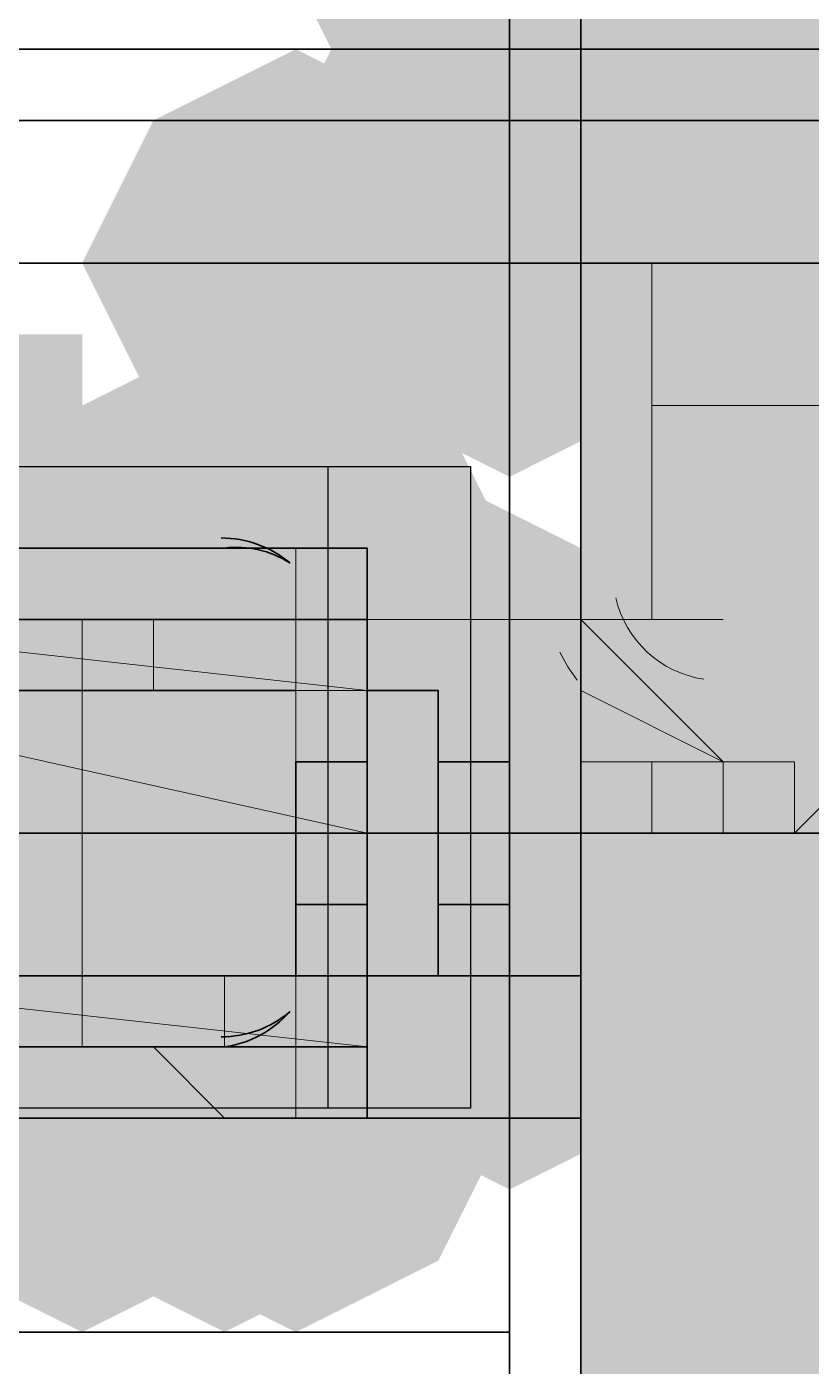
# Model space of a CAD drawing. Header units: millimetres. Extents: x 2315 to 4619, y 1334 to 1897.
# Drawn here: x 3799.025 to 3799.697, y 1525.358 to 1526.506 of the extents above; entities that cross this region are included whole.
import ezdxf

# ---------------------------------------------------------------- set-up
doc = ezdxf.new("R2010")
doc.units = ezdxf.units.MM
for name, color, linetype in [('PDF_3中心线层', 1, 'Continuous'), ('PDF_5剖面线层', 2, 'Continuous'), ('PDF_中心线层', 1, 'Continuous'), ('PDF_剖面线层', 4, 'Continuous'), ('PDF_尺寸线层', 7, 'Continuous'), ('PDF_粗实线层', 7, 'Continuous'), ('PDF_细实线层', 7, 'Continuous'), ('PDF_虚线层', 6, 'Continuous')]:
    doc.layers.add(name, color=color, linetype=linetype)
picture_1 = doc.add_image_def('image7.png', size_in_pixel=(6, 9))
picture_2 = doc.add_image_def('image8.png', size_in_pixel=(6, 7))

msp = doc.modelspace()

# ---------------------------------------------------------------- hatches: boundary and pattern name
at = {"layer": 'PDF_5剖面线层', "transparency": 33554559}
for points in [[(3799.4997, 1526.0595), (3799.4387, 1526.0595), (3799.4387, 1525.9984), (3799.4997, 1525.9374), (3799.5608, 1525.9984), (3799.5608, 1526.0595)], [(3799.5608, 1526.0595), (3799.4997, 1526.0595), (3799.4997, 1525.9984), (3799.5608, 1525.9374), (3799.6219, 1525.9984), (3799.6219, 1526.0595)], [(3799.4997, 1525.9984), (3799.4387, 1525.9984), (3799.4387, 1525.9374), (3799.4997, 1525.8763), (3799.5608, 1525.9374), (3799.5608, 1525.9984)], [(3799.6219, 1525.9374), (3799.5608, 1525.9374), (3799.5608, 1525.8763), (3799.6219, 1525.8152), (3799.683, 1525.8763), (3799.683, 1525.9374)], [(3799.6219, 1525.9374), (3799.5608, 1525.9374), (3799.5608, 1525.8763), (3799.6219, 1525.8152), (3799.683, 1525.8763), (3799.683, 1525.9374)], [(3799.6219, 1525.9374), (3799.5608, 1525.9374), (3799.5608, 1525.8763), (3799.6219, 1525.8152), (3799.683, 1525.8763), (3799.683, 1525.9374)]]:
    msp.add_hatch(color=256, dxfattribs=at).paths.add_polyline_path(points)
at = {"layer": 'PDF_中心线层', "transparency": 33554559}
for points in [[(3799.0722, 1526.0595), (3799.0111, 1526.0595), (3799.0111, 1525.9984), (3799.0722, 1525.9374), (3799.1333, 1525.9984), (3799.1333, 1526.0595)], [(3799.0722, 1526.0595), (3799.0111, 1526.0595), (3799.0111, 1525.9984), (3799.0722, 1525.9374), (3799.1333, 1525.9984), (3799.1333, 1526.0595)], [(3799.1943, 1526.0595), (3799.1333, 1526.0595), (3799.1333, 1525.9984), (3799.1943, 1525.9374), (3799.2554, 1525.9984), (3799.2554, 1526.0595)], [(3799.1943, 1526.0595), (3799.1333, 1526.0595), (3799.1333, 1525.9984), (3799.1943, 1525.9374), (3799.2554, 1525.9984), (3799.2554, 1526.0595)], [(3799.1943, 1526.0595), (3799.1333, 1526.0595), (3799.1333, 1525.9984), (3799.1943, 1525.9374), (3799.2554, 1525.9984), (3799.2554, 1526.0595)], [(3799.1943, 1526.0595), (3799.1333, 1526.0595), (3799.1333, 1525.9984), (3799.1943, 1525.9374), (3799.2554, 1525.9984), (3799.2554, 1526.0595)], [(3799.2554, 1525.9984), (3799.1943, 1525.9984), (3799.1943, 1525.9374), (3799.2554, 1525.8763), (3799.3165, 1525.9374), (3799.3165, 1525.9984)], [(3799.3165, 1525.9984), (3799.2554, 1525.9984), (3799.2554, 1525.9374), (3799.3165, 1525.8763), (3799.3776, 1525.9374), (3799.3776, 1525.9984)], [(3799.3165, 1525.9984), (3799.2554, 1525.9984), (3799.2554, 1525.9374), (3799.3165, 1525.8763), (3799.3776, 1525.9374), (3799.3776, 1525.9984)], [(3799.3165, 1525.9984), (3799.2554, 1525.9984), (3799.2554, 1525.9374), (3799.3165, 1525.8763), (3799.3776, 1525.9374), (3799.3776, 1525.9984)], [(3799.3165, 1525.9984), (3799.2554, 1525.9984), (3799.2554, 1525.9374), (3799.3165, 1525.8763), (3799.3776, 1525.9374), (3799.3776, 1525.9984)], [(3799.0722, 1525.8763), (3799.0111, 1525.8763), (3799.0111, 1525.8152), (3799.0722, 1525.7541), (3799.1333, 1525.8152), (3799.1333, 1525.8763)], [(3799.3165, 1525.8763), (3799.2554, 1525.8763), (3799.2554, 1525.8152), (3799.3165, 1525.7541), (3799.3776, 1525.8152), (3799.3776, 1525.8763)], [(3799.3165, 1525.7541), (3799.2554, 1525.7541), (3799.2554, 1525.693), (3799.3165, 1525.6319), (3799.3776, 1525.693), (3799.3776, 1525.7541)], [(3799.3165, 1525.7541), (3799.2554, 1525.7541), (3799.2554, 1525.693), (3799.3165, 1525.6319), (3799.3776, 1525.693), (3799.3776, 1525.7541)], [(3799.3165, 1525.7541), (3799.2554, 1525.7541), (3799.2554, 1525.693), (3799.3165, 1525.6319), (3799.3776, 1525.693), (3799.3776, 1525.7541)], [(3799.3165, 1525.7541), (3799.2554, 1525.7541), (3799.2554, 1525.693), (3799.3165, 1525.6319), (3799.3776, 1525.693), (3799.3776, 1525.7541)], [(3799.1943, 1525.693), (3799.1333, 1525.693), (3799.1333, 1525.6319), (3799.1943, 1525.5709), (3799.2554, 1525.6319), (3799.2554, 1525.693)], [(3799.1943, 1525.693), (3799.1333, 1525.693), (3799.1333, 1525.6319), (3799.1943, 1525.5709), (3799.2554, 1525.6319), (3799.2554, 1525.693)], [(3799.0722, 1525.6319), (3799.0111, 1525.6319), (3799.0111, 1525.5709), (3799.0722, 1525.5098), (3799.1333, 1525.5709), (3799.1333, 1525.6319)], [(3799.1943, 1525.6319), (3799.1333, 1525.6319), (3799.1333, 1525.5709), (3799.1943, 1525.5098), (3799.2554, 1525.5709), (3799.2554, 1525.6319)]]:
    msp.add_hatch(color=256, dxfattribs=at).paths.add_polyline_path(points)
at = {"layer": 'PDF_剖面线层', "transparency": 33554559}
for points in [[(3799.683, 1525.9374), (3799.6219, 1525.9374), (3799.6219, 1525.8763), (3799.683, 1525.8152), (3799.7441, 1525.8763), (3799.7441, 1525.9374)], [(3799.0111, 1525.6319), (3798.95, 1525.6319), (3798.95, 1525.5709), (3799.0111, 1525.5098), (3799.0722, 1525.5709), (3799.0722, 1525.6319)], [(3799.0111, 1525.6319), (3798.95, 1525.6319), (3798.95, 1525.5709), (3799.0111, 1525.5098), (3799.0722, 1525.5709), (3799.0722, 1525.6319)], [(3799.0722, 1525.6319), (3799.0111, 1525.6319), (3799.0111, 1525.5709), (3799.0722, 1525.5098), (3799.1333, 1525.5709), (3799.1333, 1525.6319)], [(3799.0722, 1525.6319), (3799.0111, 1525.6319), (3799.0111, 1525.5709), (3799.0722, 1525.5098), (3799.1333, 1525.5709), (3799.1333, 1525.6319)], [(3799.0722, 1525.6319), (3799.0111, 1525.6319), (3799.0111, 1525.5709), (3799.0722, 1525.5098), (3799.1333, 1525.5709), (3799.1333, 1525.6319)], [(3799.0722, 1525.6319), (3799.0111, 1525.6319), (3799.0111, 1525.5709), (3799.0722, 1525.5098), (3799.1333, 1525.5709), (3799.1333, 1525.6319)], [(3799.1333, 1525.6319), (3799.0722, 1525.6319), (3799.0722, 1525.5709), (3799.1333, 1525.5098), (3799.1943, 1525.5709), (3799.1943, 1525.6319)], [(3799.1333, 1525.6319), (3799.0722, 1525.6319), (3799.0722, 1525.5709), (3799.1333, 1525.5098), (3799.1943, 1525.5709), (3799.1943, 1525.6319)]]:
    msp.add_hatch(color=256, dxfattribs=at).paths.add_polyline_path(points)
at = {"layer": 'PDF_尺寸线层', "transparency": 33554559}
h = msp.add_hatch(color=3, dxfattribs=at)
h.paths.add_polyline_path([(3799.683, 1525.8152), (3799.6219, 1525.8152), (3799.683, 1525.8152)], flags=0)
h.paths.add_polyline_path([(3799.683, 1525.8152), (3799.6219, 1525.8152), (3799.683, 1525.8152)], flags=0)
h.paths.add_polyline_path([(3799.683, 1525.8152), (3799.6219, 1525.8152), (3799.683, 1525.8152)], flags=0)
h.paths.add_polyline_path([(3799.683, 1525.8152), (3799.6219, 1525.8152), (3799.683, 1525.8152)], flags=0)
h.paths.add_polyline_path([(3799.683, 1525.8152), (3799.6219, 1525.8152), (3799.683, 1525.8152)], flags=0)
h.paths.add_polyline_path([(3799.683, 1525.8152), (3799.6219, 1525.8152), (3799.683, 1525.8152)], flags=0)
h.paths.add_polyline_path([(3799.683, 1525.8152), (3799.6219, 1525.8152), (3799.683, 1525.8152)], flags=0)
h.paths.add_polyline_path([(3799.683, 1525.8152), (3799.6219, 1525.8152), (3799.683, 1525.8152)], flags=0)
h.paths.add_polyline_path([(3799.683, 1525.8152), (3799.6219, 1525.8152), (3799.683, 1525.8152)], flags=0)
h.paths.add_polyline_path([(3799.683, 1525.8152), (3799.6219, 1525.8152), (3799.683, 1525.8152)], flags=0)
h.paths.add_polyline_path([(3799.683, 1525.8152), (3799.6219, 1525.8152), (3799.683, 1525.8152)], flags=0)
h.paths.add_polyline_path([(3799.683, 1525.8152), (3799.6219, 1525.8152), (3799.683, 1525.8152)], flags=0)
h.paths.add_polyline_path([(3799.683, 1525.8152), (3799.6219, 1525.8152), (3799.683, 1525.8152)], flags=0)
h.paths.add_polyline_path([(3799.683, 1525.8152), (3799.6219, 1525.8152), (3799.683, 1525.8152)], flags=0)
h.paths.add_polyline_path([(3799.683, 1525.8152), (3799.6219, 1525.8152), (3799.683, 1525.8152)], flags=0)
h.paths.add_polyline_path([(3799.683, 1525.8152), (3799.6219, 1525.8152), (3799.683, 1525.8152)], flags=0)
h.paths.add_polyline_path([(3799.683, 1525.8152), (3799.6219, 1525.8152), (3799.683, 1525.8152)], flags=0)
h.paths.add_polyline_path([(3799.683, 1525.8152), (3799.6219, 1525.8152), (3799.683, 1525.8152)], flags=0)
h.paths.add_polyline_path([(3799.683, 1525.8152), (3799.6219, 1525.8152), (3799.683, 1525.8152)], flags=0)
h.paths.add_polyline_path([(3799.683, 1525.8152), (3799.6219, 1525.8152), (3799.683, 1525.8152)], flags=0)
at = {"layer": 'PDF_粗实线层', "true_color": 0xffffff, "transparency": 33554559}
h = msp.add_hatch(color=7, dxfattribs=at)
h.paths.add_polyline_path([(3800.0495, 1525.0211), (3800.0495, 1525.8152), (3799.8051, 1525.0211)])
h.paths.add_polyline_path([(3799.7441, 1525.0211), (3800.0495, 1525.8152), (3800.0495, 1526.9757), (3799.4997, 1526.9757), (3799.4997, 1525.0211)])
at = {"layer": 'PDF_粗实线层', "transparency": 33554559}
for points in [[(3799.4387, 1526.8536), (3799.3165, 1526.7925), (3799.2554, 1526.6703), (3799.3165, 1526.5482), (3799.4387, 1526.4871), (3799.5608, 1526.5482), (3799.6219, 1526.6703), (3799.5608, 1526.7925)], [(3799.4387, 1526.7314), (3799.3165, 1526.6703), (3799.2554, 1526.5482), (3799.3165, 1526.426), (3799.4387, 1526.3649), (3799.5608, 1526.426), (3799.6219, 1526.5482), (3799.5608, 1526.6703)], [(3799.4387, 1526.6092), (3799.3165, 1526.5482), (3799.2554, 1526.426), (3799.3165, 1526.3038), (3799.4387, 1526.2428), (3799.5608, 1526.3038), (3799.6219, 1526.426), (3799.5608, 1526.5482)], [(3799.2554, 1526.4871), (3799.1333, 1526.426), (3799.0722, 1526.3038), (3799.1333, 1526.1817), (3799.2554, 1526.1206), (3799.3776, 1526.1817), (3799.4387, 1526.3038), (3799.3776, 1526.426)], [(3799.4387, 1526.4871), (3799.3165, 1526.426), (3799.2554, 1526.3038), (3799.3165, 1526.1817), (3799.4387, 1526.1206), (3799.5608, 1526.1817), (3799.6219, 1526.3038), (3799.5608, 1526.426)], [(3799.4387, 1526.4871), (3799.3165, 1526.426), (3799.2554, 1526.3038), (3799.3165, 1526.1817), (3799.4387, 1526.1206), (3799.5608, 1526.1817), (3799.6219, 1526.3038), (3799.5608, 1526.426)], [(3799.5608, 1526.4871), (3799.4387, 1526.426), (3799.3776, 1526.3038), (3799.4387, 1526.1817), (3799.5608, 1526.1206), (3799.683, 1526.1817), (3799.7441, 1526.3038), (3799.683, 1526.426)], [(3799.5608, 1526.4871), (3799.4387, 1526.426), (3799.3776, 1526.3038), (3799.4387, 1526.1817), (3799.5608, 1526.1206), (3799.683, 1526.1817), (3799.7441, 1526.3038), (3799.683, 1526.426)], [(3799.683, 1526.4871), (3799.5608, 1526.426), (3799.4997, 1526.3038), (3799.5608, 1526.1817), (3799.683, 1526.1206), (3799.8051, 1526.1817), (3799.8662, 1526.3038), (3799.8051, 1526.426)], [(3799.8051, 1526.4871), (3799.683, 1526.426), (3799.6219, 1526.3038), (3799.683, 1526.1817), (3799.8051, 1526.1206), (3799.9273, 1526.1817), (3799.9884, 1526.3038), (3799.9273, 1526.426)], [(3799.8662, 1526.3649), (3799.7441, 1526.3038), (3799.683, 1526.1817), (3799.7441, 1526.0595), (3799.8662, 1525.9984), (3799.9884, 1526.0595), (3800.0495, 1526.1817), (3799.9884, 1526.3038)], [(3799.1943, 1526.2428), (3799.0722, 1526.1817), (3799.0111, 1526.0595), (3799.0722, 1525.9374), (3799.1943, 1525.8763), (3799.3165, 1525.9374), (3799.3776, 1526.0595), (3799.3165, 1526.1817)], [(3799.2554, 1526.2428), (3799.1333, 1526.1817), (3799.0722, 1526.0595), (3799.1333, 1525.9374), (3799.2554, 1525.8763), (3799.3776, 1525.9374), (3799.4387, 1526.0595), (3799.3776, 1526.1817)], [(3799.2554, 1526.2428), (3799.1333, 1526.1817), (3799.0722, 1526.0595), (3799.1333, 1525.9374), (3799.2554, 1525.8763), (3799.3776, 1525.9374), (3799.4387, 1526.0595), (3799.3776, 1526.1817)], [(3798.8889, 1526.1817), (3798.7668, 1526.1206), (3798.7057, 1525.9984), (3798.7668, 1525.8763), (3798.8889, 1525.8152), (3799.0111, 1525.8763), (3799.0722, 1525.9984), (3799.0111, 1526.1206)], [(3798.8889, 1526.1817), (3798.7668, 1526.1206), (3798.7057, 1525.9984), (3798.7668, 1525.8763), (3798.8889, 1525.8152), (3799.0111, 1525.8763), (3799.0722, 1525.9984), (3799.0111, 1526.1206)], [(3798.8889, 1526.1817), (3798.7668, 1526.1206), (3798.7057, 1525.9984), (3798.7668, 1525.8763), (3798.8889, 1525.8152), (3799.0111, 1525.8763), (3799.0722, 1525.9984), (3799.0111, 1526.1206)], [(3798.8889, 1526.1817), (3798.7668, 1526.1206), (3798.7057, 1525.9984), (3798.7668, 1525.8763), (3798.8889, 1525.8152), (3799.0111, 1525.8763), (3799.0722, 1525.9984), (3799.0111, 1526.1206)], [(3798.95, 1526.1817), (3798.8278, 1526.1206), (3798.7668, 1525.9984), (3798.8278, 1525.8763), (3798.95, 1525.8152), (3799.0722, 1525.8763), (3799.1333, 1525.9984), (3799.0722, 1526.1206)], [(3798.95, 1526.1817), (3798.8278, 1526.1206), (3798.7668, 1525.9984), (3798.8278, 1525.8763), (3798.95, 1525.8152), (3799.0722, 1525.8763), (3799.1333, 1525.9984), (3799.0722, 1526.1206)], [(3799.0722, 1526.1817), (3798.95, 1526.1206), (3798.8889, 1525.9984), (3798.95, 1525.8763), (3799.0722, 1525.8152), (3799.1943, 1525.8763), (3799.2554, 1525.9984), (3799.1943, 1526.1206)], [(3799.0722, 1526.1817), (3798.95, 1526.1206), (3798.8889, 1525.9984), (3798.95, 1525.8763), (3799.0722, 1525.8152), (3799.1943, 1525.8763), (3799.2554, 1525.9984), (3799.1943, 1526.1206)], [(3799.0722, 1526.1817), (3798.95, 1526.1206), (3798.8889, 1525.9984), (3798.95, 1525.8763), (3799.0722, 1525.8152), (3799.1943, 1525.8763), (3799.2554, 1525.9984), (3799.1943, 1526.1206)], [(3799.1333, 1526.1817), (3799.0111, 1526.1206), (3798.95, 1525.9984), (3799.0111, 1525.8763), (3799.1333, 1525.8152), (3799.2554, 1525.8763), (3799.3165, 1525.9984), (3799.2554, 1526.1206)], [(3799.1943, 1526.1817), (3799.0722, 1526.1206), (3799.0111, 1525.9984), (3799.0722, 1525.8763), (3799.1943, 1525.8152), (3799.3165, 1525.8763), (3799.3776, 1525.9984), (3799.3165, 1526.1206)], [(3799.1943, 1526.1817), (3799.0722, 1526.1206), (3799.0111, 1525.9984), (3799.0722, 1525.8763), (3799.1943, 1525.8152), (3799.3165, 1525.8763), (3799.3776, 1525.9984), (3799.3165, 1526.1206)], [(3799.2554, 1526.1206), (3799.1333, 1526.0595), (3799.0722, 1525.9374), (3799.1333, 1525.8152), (3799.2554, 1525.7541), (3799.3776, 1525.8152), (3799.4387, 1525.9374), (3799.3776, 1526.0595)], [(3799.2554, 1526.1206), (3799.1333, 1526.0595), (3799.0722, 1525.9374), (3799.1333, 1525.8152), (3799.2554, 1525.7541), (3799.3776, 1525.8152), (3799.4387, 1525.9374), (3799.3776, 1526.0595)], [(3799.2554, 1526.1206), (3799.1333, 1526.0595), (3799.0722, 1525.9374), (3799.1333, 1525.8152), (3799.2554, 1525.7541), (3799.3776, 1525.8152), (3799.4387, 1525.9374), (3799.3776, 1526.0595)], [(3799.2554, 1526.1206), (3799.1333, 1526.0595), (3799.0722, 1525.9374), (3799.1333, 1525.8152), (3799.2554, 1525.7541), (3799.3776, 1525.8152), (3799.4387, 1525.9374), (3799.3776, 1526.0595)], [(3799.2554, 1526.1206), (3799.1333, 1526.0595), (3799.0722, 1525.9374), (3799.1333, 1525.8152), (3799.2554, 1525.7541), (3799.3776, 1525.8152), (3799.4387, 1525.9374), (3799.3776, 1526.0595)], [(3799.2554, 1526.1206), (3799.1333, 1526.0595), (3799.0722, 1525.9374), (3799.1333, 1525.8152), (3799.2554, 1525.7541), (3799.3776, 1525.8152), (3799.4387, 1525.9374), (3799.3776, 1526.0595)], [(3799.2554, 1526.1206), (3799.1333, 1526.0595), (3799.0722, 1525.9374), (3799.1333, 1525.8152), (3799.2554, 1525.7541), (3799.3776, 1525.8152), (3799.4387, 1525.9374), (3799.3776, 1526.0595)], [(3799.2554, 1526.1206), (3799.1333, 1526.0595), (3799.0722, 1525.9374), (3799.1333, 1525.8152), (3799.2554, 1525.7541), (3799.3776, 1525.8152), (3799.4387, 1525.9374), (3799.3776, 1526.0595)], [(3799.3165, 1526.1206), (3799.1943, 1526.0595), (3799.1333, 1525.9374), (3799.1943, 1525.8152), (3799.3165, 1525.7541), (3799.4387, 1525.8152), (3799.4997, 1525.9374), (3799.4387, 1526.0595)], [(3799.3165, 1526.1206), (3799.1943, 1526.0595), (3799.1333, 1525.9374), (3799.1943, 1525.8152), (3799.3165, 1525.7541), (3799.4387, 1525.8152), (3799.4997, 1525.9374), (3799.4387, 1526.0595)], [(3799.3165, 1526.1206), (3799.1943, 1526.0595), (3799.1333, 1525.9374), (3799.1943, 1525.8152), (3799.3165, 1525.7541), (3799.4387, 1525.8152), (3799.4997, 1525.9374), (3799.4387, 1526.0595)], [(3799.3165, 1526.1206), (3799.1943, 1526.0595), (3799.1333, 1525.9374), (3799.1943, 1525.8152), (3799.3165, 1525.7541), (3799.4387, 1525.8152), (3799.4997, 1525.9374), (3799.4387, 1526.0595)], [(3799.3165, 1526.1206), (3799.1943, 1526.0595), (3799.1333, 1525.9374), (3799.1943, 1525.8152), (3799.3165, 1525.7541), (3799.4387, 1525.8152), (3799.4997, 1525.9374), (3799.4387, 1526.0595)], [(3799.3165, 1526.1206), (3799.1943, 1526.0595), (3799.1333, 1525.9374), (3799.1943, 1525.8152), (3799.3165, 1525.7541), (3799.4387, 1525.8152), (3799.4997, 1525.9374), (3799.4387, 1526.0595)], [(3799.3165, 1526.1206), (3799.1943, 1526.0595), (3799.1333, 1525.9374), (3799.1943, 1525.8152), (3799.3165, 1525.7541), (3799.4387, 1525.8152), (3799.4997, 1525.9374), (3799.4387, 1526.0595)], [(3799.3165, 1526.1206), (3799.1943, 1526.0595), (3799.1333, 1525.9374), (3799.1943, 1525.8152), (3799.3165, 1525.7541), (3799.4387, 1525.8152), (3799.4997, 1525.9374), (3799.4387, 1526.0595)], [(3799.3165, 1526.1206), (3799.1943, 1526.0595), (3799.1333, 1525.9374), (3799.1943, 1525.8152), (3799.3165, 1525.7541), (3799.4387, 1525.8152), (3799.4997, 1525.9374), (3799.4387, 1526.0595)], [(3799.3165, 1526.1206), (3799.1943, 1526.0595), (3799.1333, 1525.9374), (3799.1943, 1525.8152), (3799.3165, 1525.7541), (3799.4387, 1525.8152), (3799.4997, 1525.9374), (3799.4387, 1526.0595)], [(3799.3165, 1526.1206), (3799.1943, 1526.0595), (3799.1333, 1525.9374), (3799.1943, 1525.8152), (3799.3165, 1525.7541), (3799.4387, 1525.8152), (3799.4997, 1525.9374), (3799.4387, 1526.0595)], [(3799.3165, 1526.1206), (3799.1943, 1526.0595), (3799.1333, 1525.9374), (3799.1943, 1525.8152), (3799.3165, 1525.7541), (3799.4387, 1525.8152), (3799.4997, 1525.9374), (3799.4387, 1526.0595)], [(3799.3776, 1526.1206), (3799.2554, 1526.0595), (3799.1943, 1525.9374), (3799.2554, 1525.8152), (3799.3776, 1525.7541), (3799.4997, 1525.8152), (3799.5608, 1525.9374), (3799.4997, 1526.0595)], [(3799.3776, 1526.1206), (3799.2554, 1526.0595), (3799.1943, 1525.9374), (3799.2554, 1525.8152), (3799.3776, 1525.7541), (3799.4997, 1525.8152), (3799.5608, 1525.9374), (3799.4997, 1526.0595)], [(3799.3776, 1526.1206), (3799.2554, 1526.0595), (3799.1943, 1525.9374), (3799.2554, 1525.8152), (3799.3776, 1525.7541), (3799.4997, 1525.8152), (3799.5608, 1525.9374), (3799.4997, 1526.0595)], [(3799.3776, 1526.1206), (3799.2554, 1526.0595), (3799.1943, 1525.9374), (3799.2554, 1525.8152), (3799.3776, 1525.7541), (3799.4997, 1525.8152), (3799.5608, 1525.9374), (3799.4997, 1526.0595)], [(3799.3776, 1526.1206), (3799.2554, 1526.0595), (3799.1943, 1525.9374), (3799.2554, 1525.8152), (3799.3776, 1525.7541), (3799.4997, 1525.8152), (3799.5608, 1525.9374), (3799.4997, 1526.0595)], [(3799.3776, 1526.1206), (3799.2554, 1526.0595), (3799.1943, 1525.9374), (3799.2554, 1525.8152), (3799.3776, 1525.7541), (3799.4997, 1525.8152), (3799.5608, 1525.9374), (3799.4997, 1526.0595)], [(3799.3776, 1526.1206), (3799.2554, 1526.0595), (3799.1943, 1525.9374), (3799.2554, 1525.8152), (3799.3776, 1525.7541), (3799.4997, 1525.8152), (3799.5608, 1525.9374), (3799.4997, 1526.0595)], [(3799.3776, 1526.1206), (3799.2554, 1526.0595), (3799.1943, 1525.9374), (3799.2554, 1525.8152), (3799.3776, 1525.7541), (3799.4997, 1525.8152), (3799.5608, 1525.9374), (3799.4997, 1526.0595)], [(3799.3776, 1526.0595), (3799.2554, 1525.9984), (3799.1943, 1525.8763), (3799.2554, 1525.7541), (3799.3776, 1525.693), (3799.4997, 1525.7541), (3799.5608, 1525.8763), (3799.4997, 1525.9984)], [(3799.4387, 1526.0595), (3799.3165, 1525.9984), (3799.2554, 1525.8763), (3799.3165, 1525.7541), (3799.4387, 1525.693), (3799.5608, 1525.7541), (3799.6219, 1525.8763), (3799.5608, 1525.9984)], [(3799.0722, 1525.9984), (3798.95, 1525.9374), (3798.8889, 1525.8152), (3798.95, 1525.693), (3799.0722, 1525.6319), (3799.1943, 1525.693), (3799.2554, 1525.8152), (3799.1943, 1525.9374)], [(3799.0722, 1525.9984), (3798.95, 1525.9374), (3798.8889, 1525.8152), (3798.95, 1525.693), (3799.0722, 1525.6319), (3799.1943, 1525.693), (3799.2554, 1525.8152), (3799.1943, 1525.9374)], [(3799.3165, 1525.9984), (3799.1943, 1525.9374), (3799.1333, 1525.8152), (3799.1943, 1525.693), (3799.3165, 1525.6319), (3799.4387, 1525.693), (3799.4997, 1525.8152), (3799.4387, 1525.9374)], [(3799.3165, 1525.9984), (3799.1943, 1525.9374), (3799.1333, 1525.8152), (3799.1943, 1525.693), (3799.3165, 1525.6319), (3799.4387, 1525.693), (3799.4997, 1525.8152), (3799.4387, 1525.9374)], [(3799.2554, 1525.9374), (3799.1333, 1525.8763), (3799.0722, 1525.7541), (3799.1333, 1525.6319), (3799.2554, 1525.5709), (3799.3776, 1525.6319), (3799.4387, 1525.7541), (3799.3776, 1525.8763)], [(3799.2554, 1525.9374), (3799.1333, 1525.8763), (3799.0722, 1525.7541), (3799.1333, 1525.6319), (3799.2554, 1525.5709), (3799.3776, 1525.6319), (3799.4387, 1525.7541), (3799.3776, 1525.8763)], [(3799.3165, 1525.9374), (3799.1943, 1525.8763), (3799.1333, 1525.7541), (3799.1943, 1525.6319), (3799.3165, 1525.5709), (3799.4387, 1525.6319), (3799.4997, 1525.7541), (3799.4387, 1525.8763)], [(3799.3165, 1525.9374), (3799.1943, 1525.8763), (3799.1333, 1525.7541), (3799.1943, 1525.6319), (3799.3165, 1525.5709), (3799.4387, 1525.6319), (3799.4997, 1525.7541), (3799.4387, 1525.8763)], [(3799.3776, 1525.9374), (3799.2554, 1525.8763), (3799.1943, 1525.7541), (3799.2554, 1525.6319), (3799.3776, 1525.5709), (3799.4997, 1525.6319), (3799.5608, 1525.7541), (3799.4997, 1525.8763)], [(3799.3776, 1525.9374), (3799.2554, 1525.8763), (3799.1943, 1525.7541), (3799.2554, 1525.6319), (3799.3776, 1525.5709), (3799.4997, 1525.6319), (3799.5608, 1525.7541), (3799.4997, 1525.8763)], [(3799.3776, 1525.9374), (3799.2554, 1525.8763), (3799.1943, 1525.7541), (3799.2554, 1525.6319), (3799.3776, 1525.5709), (3799.4997, 1525.6319), (3799.5608, 1525.7541), (3799.4997, 1525.8763)], [(3799.4387, 1525.9374), (3799.3165, 1525.8763), (3799.2554, 1525.7541), (3799.3165, 1525.6319), (3799.4387, 1525.5709), (3799.5608, 1525.6319), (3799.6219, 1525.7541), (3799.5608, 1525.8763)], [(3799.2554, 1525.8763), (3799.1333, 1525.8152), (3799.0722, 1525.693), (3799.1333, 1525.5709), (3799.2554, 1525.5098), (3799.3776, 1525.5709), (3799.4387, 1525.693), (3799.3776, 1525.8152)], [(3799.2554, 1525.8763), (3799.1333, 1525.8152), (3799.0722, 1525.693), (3799.1333, 1525.5709), (3799.2554, 1525.5098), (3799.3776, 1525.5709), (3799.4387, 1525.693), (3799.3776, 1525.8152)], [(3799.3165, 1525.8763), (3799.1943, 1525.8152), (3799.1333, 1525.693), (3799.1943, 1525.5709), (3799.3165, 1525.5098), (3799.4387, 1525.5709), (3799.4997, 1525.693), (3799.4387, 1525.8152)], [(3799.3165, 1525.8763), (3799.1943, 1525.8152), (3799.1333, 1525.693), (3799.1943, 1525.5709), (3799.3165, 1525.5098), (3799.4387, 1525.5709), (3799.4997, 1525.693), (3799.4387, 1525.8152)], [(3799.3165, 1525.8763), (3799.1943, 1525.8152), (3799.1333, 1525.693), (3799.1943, 1525.5709), (3799.3165, 1525.5098), (3799.4387, 1525.5709), (3799.4997, 1525.693), (3799.4387, 1525.8152)], [(3799.3165, 1525.8763), (3799.1943, 1525.8152), (3799.1333, 1525.693), (3799.1943, 1525.5709), (3799.3165, 1525.5098), (3799.4387, 1525.5709), (3799.4997, 1525.693), (3799.4387, 1525.8152)], [(3799.3165, 1525.8763), (3799.1943, 1525.8152), (3799.1333, 1525.693), (3799.1943, 1525.5709), (3799.3165, 1525.5098), (3799.4387, 1525.5709), (3799.4997, 1525.693), (3799.4387, 1525.8152)], [(3799.3165, 1525.8763), (3799.1943, 1525.8152), (3799.1333, 1525.693), (3799.1943, 1525.5709), (3799.3165, 1525.5098), (3799.4387, 1525.5709), (3799.4997, 1525.693), (3799.4387, 1525.8152)], [(3799.3165, 1525.8763), (3799.1943, 1525.8152), (3799.1333, 1525.693), (3799.1943, 1525.5709), (3799.3165, 1525.5098), (3799.4387, 1525.5709), (3799.4997, 1525.693), (3799.4387, 1525.8152)], [(3799.3165, 1525.8763), (3799.1943, 1525.8152), (3799.1333, 1525.693), (3799.1943, 1525.5709), (3799.3165, 1525.5098), (3799.4387, 1525.5709), (3799.4997, 1525.693), (3799.4387, 1525.8152)], [(3799.3165, 1525.8763), (3799.1943, 1525.8152), (3799.1333, 1525.693), (3799.1943, 1525.5709), (3799.3165, 1525.5098), (3799.4387, 1525.5709), (3799.4997, 1525.693), (3799.4387, 1525.8152)], [(3799.3776, 1525.8763), (3799.2554, 1525.8152), (3799.1943, 1525.693), (3799.2554, 1525.5709), (3799.3776, 1525.5098), (3799.4997, 1525.5709), (3799.5608, 1525.693), (3799.4997, 1525.8152)], [(3799.3776, 1525.8763), (3799.2554, 1525.8152), (3799.1943, 1525.693), (3799.2554, 1525.5709), (3799.3776, 1525.5098), (3799.4997, 1525.5709), (3799.5608, 1525.693), (3799.4997, 1525.8152)], [(3799.3776, 1525.8763), (3799.2554, 1525.8152), (3799.1943, 1525.693), (3799.2554, 1525.5709), (3799.3776, 1525.5098), (3799.4997, 1525.5709), (3799.5608, 1525.693), (3799.4997, 1525.8152)], [(3799.3776, 1525.8763), (3799.2554, 1525.8152), (3799.1943, 1525.693), (3799.2554, 1525.5709), (3799.3776, 1525.5098), (3799.4997, 1525.5709), (3799.5608, 1525.693), (3799.4997, 1525.8152)], [(3799.3776, 1525.8763), (3799.2554, 1525.8152), (3799.1943, 1525.693), (3799.2554, 1525.5709), (3799.3776, 1525.5098), (3799.4997, 1525.5709), (3799.5608, 1525.693), (3799.4997, 1525.8152)], [(3799.3776, 1525.8763), (3799.2554, 1525.8152), (3799.1943, 1525.693), (3799.2554, 1525.5709), (3799.3776, 1525.5098), (3799.4997, 1525.5709), (3799.5608, 1525.693), (3799.4997, 1525.8152)], [(3799.3776, 1525.8763), (3799.2554, 1525.8152), (3799.1943, 1525.693), (3799.2554, 1525.5709), (3799.3776, 1525.5098), (3799.4997, 1525.5709), (3799.5608, 1525.693), (3799.4997, 1525.8152)], [(3799.4387, 1525.8763), (3799.3165, 1525.8152), (3799.2554, 1525.693), (3799.3165, 1525.5709), (3799.4387, 1525.5098), (3799.5608, 1525.5709), (3799.6219, 1525.693), (3799.5608, 1525.8152)], [(3798.95, 1525.8152), (3798.8278, 1525.7541), (3798.7668, 1525.6319), (3798.8278, 1525.5098), (3798.95, 1525.4487), (3799.0722, 1525.5098), (3799.1333, 1525.6319), (3799.0722, 1525.7541)], [(3798.95, 1525.8152), (3798.8278, 1525.7541), (3798.7668, 1525.6319), (3798.8278, 1525.5098), (3798.95, 1525.4487), (3799.0722, 1525.5098), (3799.1333, 1525.6319), (3799.0722, 1525.7541)], [(3799.0722, 1525.8152), (3798.95, 1525.7541), (3798.8889, 1525.6319), (3798.95, 1525.5098), (3799.0722, 1525.4487), (3799.1943, 1525.5098), (3799.2554, 1525.6319), (3799.1943, 1525.7541)], [(3799.0722, 1525.8152), (3798.95, 1525.7541), (3798.8889, 1525.6319), (3798.95, 1525.5098), (3799.0722, 1525.4487), (3799.1943, 1525.5098), (3799.2554, 1525.6319), (3799.1943, 1525.7541)], [(3799.1943, 1525.8152), (3799.0722, 1525.7541), (3799.0111, 1525.6319), (3799.0722, 1525.5098), (3799.1943, 1525.4487), (3799.3165, 1525.5098), (3799.3776, 1525.6319), (3799.3165, 1525.7541)], [(3799.1943, 1525.8152), (3799.0722, 1525.7541), (3799.0111, 1525.6319), (3799.0722, 1525.5098), (3799.1943, 1525.4487), (3799.3165, 1525.5098), (3799.3776, 1525.6319), (3799.3165, 1525.7541)], [(3799.2554, 1525.8152), (3799.1333, 1525.7541), (3799.0722, 1525.6319), (3799.1333, 1525.5098), (3799.2554, 1525.4487), (3799.3776, 1525.5098), (3799.4387, 1525.6319), (3799.3776, 1525.7541)], [(3799.2554, 1525.8152), (3799.1333, 1525.7541), (3799.0722, 1525.6319), (3799.1333, 1525.5098), (3799.2554, 1525.4487), (3799.3776, 1525.5098), (3799.4387, 1525.6319), (3799.3776, 1525.7541)], [(3799.2554, 1525.8152), (3799.1333, 1525.7541), (3799.0722, 1525.6319), (3799.1333, 1525.5098), (3799.2554, 1525.4487), (3799.3776, 1525.5098), (3799.4387, 1525.6319), (3799.3776, 1525.7541)], [(3799.2554, 1525.8152), (3799.1333, 1525.7541), (3799.0722, 1525.6319), (3799.1333, 1525.5098), (3799.2554, 1525.4487), (3799.3776, 1525.5098), (3799.4387, 1525.6319), (3799.3776, 1525.7541)], [(3798.95, 1525.7541), (3798.8278, 1525.693), (3798.7668, 1525.5709), (3798.8278, 1525.4487), (3798.95, 1525.3876), (3799.0722, 1525.4487), (3799.1333, 1525.5709), (3799.0722, 1525.693)], [(3798.95, 1525.7541), (3798.8278, 1525.693), (3798.7668, 1525.5709), (3798.8278, 1525.4487), (3798.95, 1525.3876), (3799.0722, 1525.4487), (3799.1333, 1525.5709), (3799.0722, 1525.693)], [(3799.0722, 1525.7541), (3798.95, 1525.693), (3798.8889, 1525.5709), (3798.95, 1525.4487), (3799.0722, 1525.3876), (3799.1943, 1525.4487), (3799.2554, 1525.5709), (3799.1943, 1525.693)], [(3799.0722, 1525.7541), (3798.95, 1525.693), (3798.8889, 1525.5709), (3798.95, 1525.4487), (3799.0722, 1525.3876), (3799.1943, 1525.4487), (3799.2554, 1525.5709), (3799.1943, 1525.693)], [(3799.1943, 1525.7541), (3799.0722, 1525.693), (3799.0111, 1525.5709), (3799.0722, 1525.4487), (3799.1943, 1525.3876), (3799.3165, 1525.4487), (3799.3776, 1525.5709), (3799.3165, 1525.693)], [(3799.2554, 1525.7541), (3799.1333, 1525.693), (3799.0722, 1525.5709), (3799.1333, 1525.4487), (3799.2554, 1525.3876), (3799.3776, 1525.4487), (3799.4387, 1525.5709), (3799.3776, 1525.693)], [(3799.2554, 1525.7541), (3799.1333, 1525.693), (3799.0722, 1525.5709), (3799.1333, 1525.4487), (3799.2554, 1525.3876), (3799.3776, 1525.4487), (3799.4387, 1525.5709), (3799.3776, 1525.693)]]:
    msp.add_hatch(color=256, dxfattribs=at).paths.add_polyline_path(points)
at = {"layer": 'PDF_粗实线层', "true_color": 0xffffff, "transparency": 33554559}
msp.add_hatch(color=7, dxfattribs=at).paths.add_polyline_path([(3798.7668, 1525.693), (3799.3165, 1525.693), (3799.3165, 1525.9374), (3798.7668, 1525.9374)])
at = {"layer": 'PDF_细实线层', "transparency": 33554559}
for points in [[(3799.4997, 1526.0595), (3799.4387, 1526.0595), (3799.4387, 1525.9984), (3799.4997, 1525.9374), (3799.5608, 1525.9984), (3799.5608, 1526.0595)], [(3799.4997, 1526.0595), (3799.4387, 1526.0595), (3799.4387, 1525.9984), (3799.4997, 1525.9374), (3799.5608, 1525.9984), (3799.5608, 1526.0595)], [(3799.5608, 1526.0595), (3799.4997, 1526.0595), (3799.4997, 1525.9984), (3799.5608, 1525.9374), (3799.6219, 1525.9984), (3799.6219, 1526.0595)], [(3799.5608, 1526.0595), (3799.4997, 1526.0595), (3799.4997, 1525.9984), (3799.5608, 1525.9374), (3799.6219, 1525.9984), (3799.6219, 1526.0595)], [(3799.5608, 1526.0595), (3799.4997, 1526.0595), (3799.4997, 1525.9984), (3799.5608, 1525.9374), (3799.6219, 1525.9984), (3799.6219, 1526.0595)], [(3799.5608, 1526.0595), (3799.4997, 1526.0595), (3799.4997, 1525.9984), (3799.5608, 1525.9374), (3799.6219, 1525.9984), (3799.6219, 1526.0595)], [(3799.5608, 1526.0595), (3799.4997, 1526.0595), (3799.4997, 1525.9984), (3799.5608, 1525.9374), (3799.6219, 1525.9984), (3799.6219, 1526.0595)], [(3799.2554, 1525.9984), (3799.1943, 1525.9984), (3799.1943, 1525.9374), (3799.2554, 1525.8763), (3799.3165, 1525.9374), (3799.3165, 1525.9984)], [(3799.3165, 1525.9984), (3799.2554, 1525.9984), (3799.2554, 1525.9374), (3799.3165, 1525.8763), (3799.3776, 1525.9374), (3799.3776, 1525.9984)], [(3799.4997, 1525.9984), (3799.4387, 1525.9984), (3799.4387, 1525.9374), (3799.4997, 1525.8763), (3799.5608, 1525.9374), (3799.5608, 1525.9984)], [(3799.4997, 1525.9984), (3799.4387, 1525.9984), (3799.4387, 1525.9374), (3799.4997, 1525.8763), (3799.5608, 1525.9374), (3799.5608, 1525.9984)], [(3799.4997, 1525.9374), (3799.4387, 1525.9374), (3799.4387, 1525.8763), (3799.4997, 1525.8152), (3799.5608, 1525.8763), (3799.5608, 1525.9374)], [(3799.4997, 1525.9374), (3799.4387, 1525.9374), (3799.4387, 1525.8763), (3799.4997, 1525.8152), (3799.5608, 1525.8763), (3799.5608, 1525.9374)], [(3799.4997, 1525.9374), (3799.4387, 1525.9374), (3799.4387, 1525.8763), (3799.4997, 1525.8152), (3799.5608, 1525.8763), (3799.5608, 1525.9374)], [(3799.6219, 1525.9374), (3799.5608, 1525.9374), (3799.5608, 1525.8763), (3799.6219, 1525.8152), (3799.683, 1525.8763), (3799.683, 1525.9374)], [(3799.6219, 1525.9374), (3799.5608, 1525.9374), (3799.5608, 1525.8763), (3799.6219, 1525.8152), (3799.683, 1525.8763), (3799.683, 1525.9374)], [(3799.6219, 1525.9374), (3799.5608, 1525.9374), (3799.5608, 1525.8763), (3799.6219, 1525.8152), (3799.683, 1525.8763), (3799.683, 1525.9374)], [(3799.6219, 1525.9374), (3799.5608, 1525.9374), (3799.5608, 1525.8763), (3799.6219, 1525.8152), (3799.683, 1525.8763), (3799.683, 1525.9374)], [(3799.683, 1525.9374), (3799.6219, 1525.9374), (3799.6219, 1525.8763), (3799.683, 1525.8152), (3799.7441, 1525.8763), (3799.7441, 1525.9374)], [(3799.683, 1525.9374), (3799.6219, 1525.9374), (3799.6219, 1525.8763), (3799.683, 1525.8152), (3799.7441, 1525.8763), (3799.7441, 1525.9374)], [(3799.0722, 1525.8763), (3799.0111, 1525.8763), (3799.0111, 1525.8152), (3799.0722, 1525.7541), (3799.1333, 1525.8152), (3799.1333, 1525.8763)], [(3799.3165, 1525.8763), (3799.2554, 1525.8763), (3799.2554, 1525.8152), (3799.3165, 1525.7541), (3799.3776, 1525.8152), (3799.3776, 1525.8763)], [(3799.3165, 1525.7541), (3799.2554, 1525.7541), (3799.2554, 1525.693), (3799.3165, 1525.6319), (3799.3776, 1525.693), (3799.3776, 1525.7541)], [(3799.0722, 1525.6319), (3799.0111, 1525.6319), (3799.0111, 1525.5709), (3799.0722, 1525.5098), (3799.1333, 1525.5709), (3799.1333, 1525.6319)], [(3799.0722, 1525.6319), (3799.0111, 1525.6319), (3799.0111, 1525.5709), (3799.0722, 1525.5098), (3799.1333, 1525.5709), (3799.1333, 1525.6319)]]:
    msp.add_hatch(color=256, dxfattribs=at).paths.add_polyline_path(points)
at = {"layer": 'PDF_虚线层', "transparency": 33554559}
for points in [[(3799.0111, 1526.2428), (3798.95, 1526.2428), (3798.95, 1526.1817), (3799.0111, 1526.1206), (3799.0722, 1526.1817), (3799.0722, 1526.2428)], [(3799.3165, 1525.9984), (3799.2554, 1525.9984), (3799.2554, 1525.9374), (3799.3165, 1525.8763), (3799.3776, 1525.9374), (3799.3776, 1525.9984)], [(3799.3165, 1525.9984), (3799.2554, 1525.9984), (3799.2554, 1525.9374), (3799.3165, 1525.8763), (3799.3776, 1525.9374), (3799.3776, 1525.9984)], [(3799.3165, 1525.7541), (3799.2554, 1525.7541), (3799.2554, 1525.693), (3799.3165, 1525.6319), (3799.3776, 1525.693), (3799.3776, 1525.7541)], [(3799.3165, 1525.7541), (3799.2554, 1525.7541), (3799.2554, 1525.693), (3799.3165, 1525.6319), (3799.3776, 1525.693), (3799.3776, 1525.7541)], [(3799.1943, 1525.6319), (3799.1333, 1525.6319), (3799.1333, 1525.5709), (3799.1943, 1525.5098), (3799.2554, 1525.5709), (3799.2554, 1525.6319)], [(3799.1943, 1525.6319), (3799.1333, 1525.6319), (3799.1333, 1525.5709), (3799.1943, 1525.5098), (3799.2554, 1525.5709), (3799.2554, 1525.6319)], [(3799.1943, 1525.6319), (3799.1333, 1525.6319), (3799.1333, 1525.5709), (3799.1943, 1525.5098), (3799.2554, 1525.5709), (3799.2554, 1525.6319)], [(3799.1943, 1525.6319), (3799.1333, 1525.6319), (3799.1333, 1525.5709), (3799.1943, 1525.5098), (3799.2554, 1525.5709), (3799.2554, 1525.6319)]]:
    msp.add_hatch(color=256, dxfattribs=at).paths.add_polyline_path(points)

# ---------------------------------------------------------------- linework, layer by layer
at = {"layer": 'PDF_3中心线层', "lineweight": 18}
for points in [[(3799.6219, 1525.8763), (3799.683, 1525.8763)], [(3798.3392, 1525.8152), (3803.1035, 1525.8152)]]:
    msp.add_lwpolyline(points, dxfattribs=at)
at = {"layer": 'PDF_5剖面线层', "lineweight": 13}
for points in [[(3799.5608, 1526.3038), (3799.5608, 1526.2428), (3799.5608, 1526.1817), (3799.5608, 1526.2428)], [(3799.5608, 1526.1817), (3799.5608, 1526.1206), (3799.5608, 1526.0595), (3799.5608, 1525.9984)], [(3799.5608, 1525.9984), (3799.4997, 1525.9984), (3799.5608, 1525.9984)], [(3799.5608, 1525.8763), (3799.4997, 1525.8763), (3799.5608, 1525.8763), (3799.4997, 1525.8763), (3799.5608, 1525.8763), (3799.6219, 1525.8763), (3799.5608, 1525.9374), (3799.4997, 1525.9984), (3799.5608, 1525.9374), (3799.6219, 1525.8763), (3799.4997, 1525.9374), (3799.6219, 1525.8763)]]:
    msp.add_lwpolyline(points, dxfattribs=at)
at = {"layer": 'PDF_中心线层', "lineweight": 18}
for points in [[(3798.7057, 1526.0595), (3798.7057, 1525.5709), (3799.2554, 1525.5709), (3799.2554, 1526.0595)], [(3799.0111, 1525.9984), (3799.0722, 1525.9984)]]:
    msp.add_lwpolyline(points, close=True, dxfattribs=at)
for points in [[(3799.2554, 1525.9984), (3799.2554, 1526.0595), (3799.1943, 1526.0595), (3799.3165, 1526.0595)], [(3798.5835, 1525.9984), (3799.6219, 1525.9984)], [(3799.3165, 1525.9984), (3798.8278, 1525.9984)], [(3799.1943, 1525.9984), (3798.95, 1525.9984), (3798.8889, 1525.9984), (3798.95, 1525.9984)], [(3799.0722, 1525.9984), (3799.0722, 1525.6319)], [(3799.1333, 1525.9374), (3799.1333, 1525.9984)], [(3799.0722, 1525.9374), (3799.0722, 1525.693), (3799.0722, 1525.6319), (3799.0111, 1525.6319), (3799.0722, 1525.6319), (3799.0722, 1525.693)], [(3799.2554, 1525.9374), (3799.1943, 1525.9374)], [(3799.3776, 1525.9374), (3799.3165, 1525.9374)], [(3799.3165, 1525.8152), (3798.7668, 1525.8152), (3798.8278, 1525.8152), (3798.8278, 1525.8763)], [(3799.3165, 1525.8763), (3799.3165, 1525.8152), (3799.2554, 1525.8152)], [(3799.3776, 1525.8152), (3798.7057, 1525.8152)], [(3799.0722, 1525.8152), (3799.0111, 1525.8152)], [(3798.95, 1525.6319), (3799.1943, 1525.6319), (3799.2554, 1525.6319), (3799.2554, 1525.693), (3799.2554, 1525.6319), (3799.1943, 1525.6319), (3799.1943, 1525.693), (3799.1943, 1525.6319)], [(3799.3776, 1525.693), (3799.3165, 1525.693)], [(3799.3165, 1525.6319), (3798.8278, 1525.6319)], [(3799.2554, 1525.6319), (3799.2554, 1525.5709), (3799.1943, 1525.5709), (3799.3165, 1525.5709)]]:
    msp.add_lwpolyline(points, dxfattribs=at)
at = {"layer": 'PDF_剖面线层', "lineweight": 18}
for points in [[(3798.7057, 1525.693), (3798.8278, 1525.5709), (3798.8889, 1525.5709), (3798.8278, 1525.5709), (3798.8889, 1525.5709), (3798.95, 1525.5709), (3798.8889, 1525.5709), (3798.95, 1525.5709), (3799.0111, 1525.5709), (3798.95, 1525.5709), (3799.0111, 1525.5709), (3799.0722, 1525.5709), (3799.0111, 1525.5709), (3799.0722, 1525.5709), (3799.1333, 1525.5709), (3799.1943, 1525.5709), (3799.1333, 1525.5709), (3799.1943, 1525.5709)], [(3799.0722, 1525.5709), (3799.1333, 1525.5709), (3799.0722, 1525.5709)]]:
    msp.add_lwpolyline(points, dxfattribs=at)
at = {"layer": 'PDF_尺寸线层', "color": 3, "lineweight": 18}
msp.add_lwpolyline([(3799.683, 1525.8152), (3799.8662, 1525.9984), (3799.8662, 1526.0595), (3799.8662, 1526.1817), (3799.8662, 1526.2428)], dxfattribs=at)
at = {"layer": 'PDF_尺寸线层', "color": 3, "transparency": 33554559}
for points in [[(3799.6219, 1525.8152), (3799.6219, 1525.8152), (3799.683, 1525.8152)], [(3799.6219, 1525.8152), (3799.683, 1525.8152), (3799.683, 1525.8152)], [(3799.683, 1525.8152), (3799.683, 1525.8152), (3799.6219, 1525.8152)], [(3799.6219, 1525.8152), (3799.683, 1525.8152), (3799.683, 1525.8152)], [(3799.683, 1525.8152), (3799.683, 1525.8152), (3799.6219, 1525.8152)], [(3799.6219, 1525.8152), (3799.683, 1525.8152), (3799.683, 1525.8152)], [(3799.683, 1525.8152), (3799.683, 1525.8152), (3799.6219, 1525.8152)], [(3799.6219, 1525.8152), (3799.683, 1525.8152), (3799.683, 1525.8152)], [(3799.683, 1525.8152), (3799.683, 1525.8152), (3799.6219, 1525.8152)], [(3799.6219, 1525.8152), (3799.683, 1525.8152), (3799.683, 1525.8152)], [(3799.683, 1525.8152), (3799.683, 1525.8152), (3799.6219, 1525.8152)], [(3799.6219, 1525.8152), (3799.683, 1525.8152), (3799.683, 1525.8152)], [(3799.683, 1525.8152), (3799.683, 1525.8152), (3799.6219, 1525.8152)], [(3799.6219, 1525.8152), (3799.683, 1525.8152), (3799.683, 1525.8152)], [(3799.683, 1525.8152), (3799.683, 1525.8152), (3799.6219, 1525.8152)], [(3799.6219, 1525.8152), (3799.683, 1525.8152), (3799.683, 1525.8152)], [(3799.683, 1525.8152), (3799.683, 1525.8152), (3799.6219, 1525.8152)], [(3799.6219, 1525.8152), (3799.683, 1525.8152), (3799.683, 1525.8152)], [(3799.683, 1525.8152), (3799.683, 1525.8152), (3799.6219, 1525.8152)], [(3799.6219, 1525.8152), (3799.683, 1525.8152), (3799.683, 1525.8152)], [(3799.683, 1525.8152), (3799.683, 1525.8152), (3799.6219, 1525.8152)], [(3799.6219, 1525.8152), (3799.683, 1525.8152), (3799.683, 1525.8152)], [(3799.683, 1525.8152), (3799.683, 1525.8152), (3799.6219, 1525.8152)], [(3799.6219, 1525.8152), (3799.683, 1525.8152), (3799.683, 1525.8152)], [(3799.683, 1525.8152), (3799.683, 1525.8152), (3799.6219, 1525.8152)], [(3799.6219, 1525.8152), (3799.683, 1525.8152), (3799.683, 1525.8152)], [(3799.683, 1525.8152), (3799.683, 1525.8152), (3799.6219, 1525.8152)], [(3799.6219, 1525.8152), (3799.683, 1525.8152), (3799.683, 1525.8152)], [(3799.683, 1525.8152), (3799.683, 1525.8152), (3799.6219, 1525.8152)], [(3799.6219, 1525.8152), (3799.683, 1525.8152), (3799.683, 1525.8152)], [(3799.683, 1525.8152), (3799.683, 1525.8152), (3799.6219, 1525.8152)], [(3799.6219, 1525.8152), (3799.683, 1525.8152), (3799.683, 1525.8152)], [(3799.683, 1525.8152), (3799.683, 1525.8152), (3799.6219, 1525.8152)], [(3799.6219, 1525.8152), (3799.683, 1525.8152), (3799.683, 1525.8152)], [(3799.683, 1525.8152), (3799.683, 1525.8152), (3799.6219, 1525.8152)], [(3799.6219, 1525.8152), (3799.683, 1525.8152), (3799.683, 1525.8152)], [(3799.683, 1525.8152), (3799.683, 1525.8152), (3799.6219, 1525.8152)], [(3799.6219, 1525.8152), (3799.683, 1525.8152), (3799.683, 1525.8152)], [(3799.683, 1525.8152), (3799.683, 1525.8152), (3799.6219, 1525.8152)], [(3799.6219, 1525.8152), (3799.683, 1525.8152), (3799.683, 1525.8152)], [(3799.683, 1525.8152), (3799.683, 1525.8152), (3799.6219, 1525.8152)], [(3799.6219, 1525.8152), (3799.683, 1525.8152), (3799.683, 1525.8152)]]:
    msp.add_solid(points, dxfattribs=at)
at = {"layer": 'PDF_粗实线层', "lineweight": 35}
for points in [[(3799.4387, 1527.0368), (3799.4387, 1526.3038), (3800.1106, 1526.3038), (3800.1106, 1527.0368)], [(3799.4997, 1527.0368), (3799.4997, 1526.3038), (3800.0495, 1526.3038), (3800.0495, 1527.0368)], [(3799.7441, 1526.9757), (3800.0495, 1526.9757), (3800.0495, 1525.8152), (3800.0495, 1524.9601), (3800.0495, 1525.0211), (3799.8051, 1525.0211), (3799.7441, 1525.0211), (3799.4997, 1525.0211), (3799.4997, 1524.9601), (3799.4997, 1525.8152), (3799.4997, 1526.9757)], [(3799.4997, 1526.3038), (3798.7057, 1526.3038), (3798.7057, 1525.693), (3799.4997, 1525.693)], [(3798.7057, 1525.8152), (3798.7057, 1526.0595), (3799.2554, 1526.0595), (3799.3165, 1526.0595), (3799.3165, 1525.9984), (3799.3165, 1525.9374), (3799.3165, 1525.8152), (3799.3165, 1525.693), (3799.3165, 1525.6319), (3799.3165, 1525.5709), (3799.2554, 1525.5709), (3799.1943, 1525.5709), (3799.1333, 1525.5709), (3799.0722, 1525.5709), (3799.0111, 1525.5709), (3798.95, 1525.5709), (3798.8889, 1525.5709), (3798.8278, 1525.5709), (3798.7668, 1525.5709), (3798.7057, 1525.5709), (3798.7057, 1525.6319), (3798.7057, 1525.693)], [(3798.7668, 1525.8152), (3798.7668, 1525.9374), (3798.8278, 1525.9984), (3798.8889, 1525.9984), (3799.0722, 1525.9984), (3799.2554, 1525.9984), (3799.3165, 1525.9984), (3799.3165, 1525.9374), (3799.3165, 1525.8152), (3799.3165, 1525.693), (3799.3165, 1525.6319), (3799.2554, 1525.6319), (3799.0722, 1525.6319), (3798.8889, 1525.6319), (3798.8278, 1525.6319), (3798.7668, 1525.693)], [(3799.3776, 1525.7541), (3799.4387, 1525.7541), (3799.4387, 1525.8763), (3799.3776, 1525.8763), (3799.3776, 1525.7541), (3799.3776, 1525.8763)]]:
    msp.add_lwpolyline(points, close=True, dxfattribs=at)
at = {"layer": 'PDF_粗实线层', "color": 1, "lineweight": 35}
msp.add_lwpolyline([(3799.4387, 1527.0368), (3799.4387, 1526.3038), (3800.0495, 1526.3038), (3800.0495, 1527.0368)], close=True, dxfattribs=at)
at = {"layer": 'PDF_粗实线层', "color": 7, "lineweight": 0, "true_color": 0xffffff}
for points in [[(3800.0495, 1525.8152), (3800.0495, 1526.9757), (3800.0495, 1525.8152), (3799.4997, 1526.9757), (3799.4997, 1525.8152), (3799.4997, 1524.9601), (3799.4997, 1525.0211)], [(3799.3165, 1525.8152), (3798.7668, 1525.9374), (3799.3165, 1525.9374), (3798.7668, 1525.9374), (3799.3165, 1525.9374), (3798.7668, 1525.9984)], [(3799.3165, 1525.9984), (3798.8278, 1525.9984), (3799.3165, 1525.9984)], [(3799.3165, 1525.693), (3799.3165, 1525.8152), (3798.7668, 1525.8152)], [(3799.0722, 1525.8152), (3799.0722, 1525.8152)], [(3799.3165, 1525.6319), (3798.8278, 1525.6319), (3799.3165, 1525.6319), (3798.7668, 1525.693), (3799.3165, 1525.693), (3798.7668, 1525.693), (3799.3165, 1525.693), (3798.7668, 1525.693)], [(3798.8889, 1525.6319), (3799.2554, 1525.6319), (3798.8889, 1525.6319), (3799.2554, 1525.6319), (3798.8278, 1525.6319), (3799.2554, 1525.6319), (3798.8278, 1525.6319), (3799.2554, 1525.6319), (3798.8278, 1525.6319), (3799.2554, 1525.6319), (3798.8278, 1525.6319), (3799.2554, 1525.6319), (3798.8278, 1525.6319), (3799.2554, 1525.6319), (3798.8278, 1525.6319), (3799.2554, 1525.6319), (3798.8278, 1525.6319), (3799.2554, 1525.6319), (3798.8278, 1525.6319), (3799.2554, 1525.6319), (3798.8278, 1525.6319), (3799.2554, 1525.6319), (3798.8278, 1525.6319), (3799.2554, 1525.6319), (3798.8278, 1525.6319), (3799.2554, 1525.6319), (3798.8278, 1525.6319), (3799.2554, 1525.6319), (3798.8278, 1525.6319), (3799.2554, 1525.6319), (3798.8278, 1525.6319), (3799.2554, 1525.6319), (3798.8278, 1525.6319), (3799.2554, 1525.6319), (3798.8278, 1525.6319), (3799.2554, 1525.6319), (3798.8278, 1525.6319), (3799.2554, 1525.6319), (3798.8278, 1525.6319), (3799.2554, 1525.6319), (3798.8278, 1525.6319), (3799.2554, 1525.6319), (3798.8278, 1525.6319), (3799.2554, 1525.6319), (3798.8278, 1525.6319), (3799.2554, 1525.6319), (3798.8278, 1525.6319), (3799.2554, 1525.6319), (3798.8278, 1525.6319), (3799.2554, 1525.6319), (3798.8278, 1525.6319), (3799.2554, 1525.6319), (3798.8278, 1525.6319), (3799.2554, 1525.6319), (3798.8278, 1525.6319), (3799.2554, 1525.6319), (3798.8278, 1525.6319), (3799.2554, 1525.6319), (3798.8278, 1525.6319), (3799.2554, 1525.6319), (3798.8278, 1525.6319), (3799.2554, 1525.6319), (3798.8278, 1525.6319), (3799.2554, 1525.6319), (3798.8278, 1525.6319), (3799.2554, 1525.6319), (3798.8278, 1525.6319), (3799.2554, 1525.6319), (3798.8278, 1525.6319), (3799.2554, 1525.6319), (3798.8278, 1525.6319), (3799.2554, 1525.6319), (3798.8278, 1525.6319), (3799.2554, 1525.6319), (3798.8278, 1525.6319), (3799.3165, 1525.6319), (3798.8278, 1525.6319), (3799.3165, 1525.6319), (3798.8278, 1525.6319), (3799.3165, 1525.6319), (3798.8278, 1525.6319), (3799.3165, 1525.6319), (3798.8278, 1525.6319)], [(3799.0722, 1525.6319), (3798.8889, 1525.6319), (3799.2554, 1525.6319)]]:
    msp.add_lwpolyline(points, dxfattribs=at)
at = {"layer": 'PDF_粗实线层', "lineweight": 35}
for points in [[(3799.4997, 1526.9757), (3799.4997, 1524.9601), (3799.4997, 1526.9757)], [(3798.5835, 1526.4871), (3800.1106, 1526.4871), (3800.1106, 1524.3492), (3798.5835, 1524.3492), (3798.5835, 1526.4871), (3799.3165, 1526.4871)], [(3800.0495, 1526.426), (3798.5835, 1526.426), (3799.3165, 1526.426)], [(3799.4387, 1526.3038), (3799.4997, 1526.3038), (3799.2554, 1526.3038), (3799.4997, 1526.3038), (3799.4997, 1526.426), (3798.7057, 1526.426), (3798.7057, 1525.9984), (3798.7057, 1525.5709), (3799.4997, 1525.5709), (3799.4997, 1525.693), (3799.2554, 1525.693), (3799.4997, 1525.693), (3799.4387, 1525.693)], [(3799.4387, 1524.4103), (3799.4387, 1526.3649)], [(3799.4997, 1524.4103), (3799.4997, 1526.3649)], [(3799.8051, 1526.3038), (3799.5608, 1526.3038)], [(3798.7057, 1526.0595), (3799.2554, 1526.0595), (3799.3165, 1526.0595), (3799.3165, 1525.9984), (3799.3165, 1525.9374), (3799.3776, 1525.9374), (3799.3776, 1525.8763), (3799.4387, 1525.8763), (3799.4387, 1525.7541), (3799.3776, 1525.7541), (3799.3776, 1525.693), (3799.3165, 1525.693), (3799.3165, 1525.6319), (3799.3165, 1525.5709), (3799.2554, 1525.5709), (3799.1943, 1525.5709), (3799.1333, 1525.5709), (3799.0722, 1525.5709), (3799.0111, 1525.5709)], [(3799.2554, 1526.0595), (3799.2554, 1526.0595)], [(3799.2554, 1526.0595), (3799.2554, 1526.0595)], [(3799.3165, 1525.693), (3799.3165, 1525.9374), (3799.3165, 1525.693), (3799.3165, 1525.9374), (3799.3165, 1525.9984), (3799.3165, 1526.0595)], [(3799.2554, 1525.9984), (3798.8889, 1525.9984), (3799.2554, 1525.9984), (3799.1943, 1525.9984)], [(3799.0722, 1525.9984), (3799.1333, 1525.9984)], [(3799.3165, 1525.9374), (3799.3165, 1525.693), (3799.3776, 1525.693), (3799.3776, 1525.9374), (3799.3165, 1525.9374), (3799.3165, 1525.9984)], [(3799.2554, 1525.9374), (3798.8889, 1525.9374), (3798.8889, 1525.693), (3799.2554, 1525.693), (3799.2554, 1525.8763), (3799.3165, 1525.8763)], [(3799.2554, 1525.9374), (3799.2554, 1525.9374)], [(3799.3165, 1525.9374), (3799.3165, 1525.9374)], [(3799.4387, 1525.7541), (3799.4387, 1525.8763)], [(3799.0722, 1525.8152), (3799.0722, 1525.8152)], [(3799.3165, 1525.8152), (3799.3165, 1525.8152)], [(3799.3165, 1525.7541), (3799.2554, 1525.7541), (3799.2554, 1525.693), (3799.2554, 1525.7541)], [(3799.3165, 1525.7541), (3799.3165, 1525.693), (3799.3165, 1525.7541)], [(3799.3165, 1525.6319), (3799.3165, 1525.693), (3799.3165, 1525.6319), (3799.3165, 1525.5709)], [(3799.3165, 1525.693), (3799.3165, 1525.693)], [(3799.2554, 1525.5709), (3799.2554, 1525.5709)], [(3799.2554, 1525.5709), (3799.2554, 1525.5709)], [(3798.7668, 1525.3876), (3799.4387, 1525.3876), (3798.7668, 1525.3876)]]:
    msp.add_lwpolyline(points, dxfattribs=at)
for points in [[(3799.1914, 1526.0682, -0.176326), (3799.2502, 1526.0468, 0.176326), (3799.1943, 1526.0595), (3799.2554, 1526.0595), (3798.7057, 1526.0595), (3798.7057, 1525.5709), (3799.2554, 1525.5709), (3799.1943, 1525.5709), (3798.7668, 1525.5709)], [(3799.2554, 1525.6319), (3798.8889, 1525.6319), (3799.2554, 1525.6319), (3799.1943, 1525.6319, 0.176326), (3799.2502, 1525.6621, -0.176326), (3799.1914, 1525.6406)]]:
    msp.add_lwpolyline(points, format="xyb", dxfattribs=at)
at = {"layer": 'PDF_粗实线层', "color": 1, "lineweight": 35}
msp.add_lwpolyline([(3799.4997, 1525.8152), (3800.1716, 1525.8152), (3798.6446, 1525.8152), (3800.1106, 1525.8152), (3799.3776, 1525.8152)], dxfattribs=at)
at = {"layer": 'PDF_粗实线层', "color": 7, "true_color": 0xffffff, "transparency": 33554559}
msp.add_solid([(3799.2554, 1525.6319), (3798.8889, 1525.6319), (3798.8889, 1525.6319)], dxfattribs=at)
at = {"layer": 'PDF_细实线层', "lineweight": 18}
for points in [[(3799.5608, 1525.9984), (3799.5608, 1526.3038)], [(3799.4997, 1525.8763), (3799.4997, 1525.8152)], [(3799.6219, 1525.8763), (3799.6219, 1525.8152)], [(3799.683, 1525.8152), (3799.683, 1525.8763)]]:
    msp.add_lwpolyline(points, close=True, dxfattribs=at)
for points in [[(3799.5608, 1526.1817), (3799.8662, 1526.1817), (3799.8662, 1525.8152)], [(3799.4997, 1525.8763), (3799.4997, 1525.9984)], [(3799.4997, 1525.9984), (3799.5608, 1525.9984)], [(3799.4997, 1525.9984), (3799.5608, 1525.9984), (3799.4997, 1525.9984)], [(3799.4997, 1525.8763), (3799.4997, 1525.8152), (3799.4997, 1525.8763)], [(3799.6219, 1525.8763), (3799.6219, 1525.8152), (3799.6219, 1525.8763), (3799.5608, 1525.8763), (3799.4997, 1525.8763), (3799.4997, 1525.8152), (3799.4997, 1525.8763)], [(3799.4997, 1525.8763), (3799.4997, 1525.8152)], [(3799.5608, 1525.8152), (3799.5608, 1525.8763)], [(3799.683, 1525.8152), (3799.683, 1525.8763), (3799.6219, 1525.8763)], [(3799.6219, 1525.8152), (3799.6219, 1525.8763)], [(3799.1943, 1525.5709), (3799.1333, 1525.6319), (3799.0722, 1525.6319), (3798.95, 1525.6319), (3798.8278, 1525.6319), (3798.7057, 1525.693)]]:
    msp.add_lwpolyline(points, dxfattribs=at)
for radius, start, end in [(0.0916, 193.1561, 261.4637), (0.1527, 206.2347, 216.8203)]:
    msp.add_arc((3799.6189, 1526.0377), radius, start, end, dxfattribs=at)
at = {"layer": 'PDF_虚线层', "lineweight": 18}
for points in [[(3799.0722, 1525.9984), (3799.0722, 1525.9374)], [(3799.1333, 1525.9984), (3799.1333, 1525.9374)], [(3799.3165, 1525.9374), (3799.3165, 1525.693), (3798.8278, 1525.693), (3798.8278, 1525.9374)]]:
    msp.add_lwpolyline(points, close=True, dxfattribs=at)
for points in [[(3799.2554, 1525.9374), (3799.2554, 1525.693)], [(3799.3165, 1525.9374), (3799.3165, 1525.9374)], [(3799.2554, 1525.693), (3799.2554, 1525.693)], [(3799.3165, 1525.693), (3799.3165, 1525.693)]]:
    msp.add_lwpolyline(points, dxfattribs=at)

# ---------------------------------------------------------------- pictures from other files: only their frames are drawn
at = {"layer": 'PDF_粗实线层'}
image = msp.add_image(picture_1, insert=(3799.4051, 1525.5796), size_in_units=(0.5498, 0.7941), rotation=90, dxfattribs=at)
image.dxf.flags = 15
image = msp.add_image(picture_2, insert=(3799.2829, 1525.5796), size_in_units=(0.5498, 0.6719), rotation=90, dxfattribs=at)
image.dxf.flags = 15

doc.saveas('drawing.dxf')
